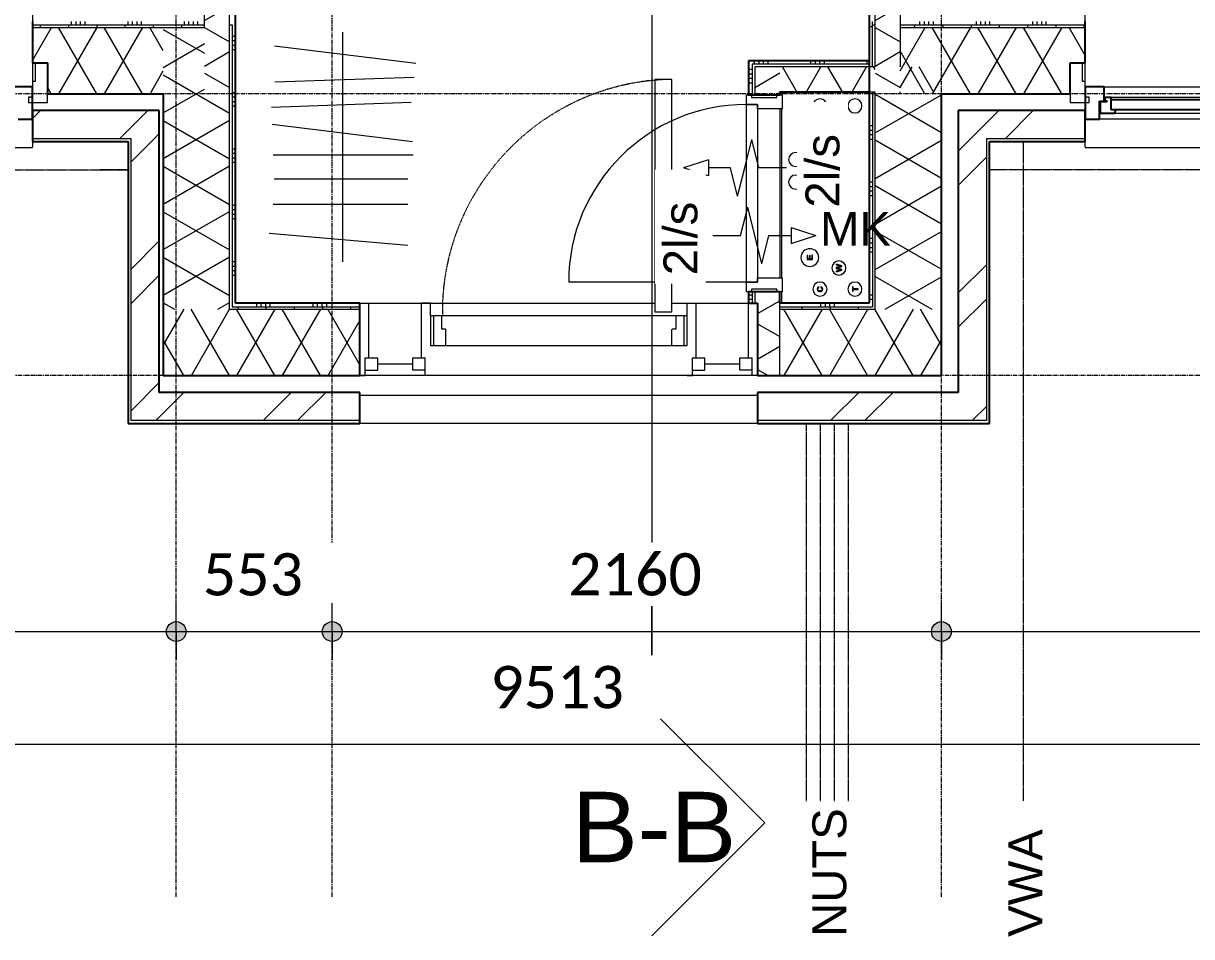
# Model space of a CAD drawing. Header units: millimetres. Extents: x -8591 to 7092, y -1621 to 14390.
# Drawn here: x -2161 to 1981, y -1130 to 2110 of the extents above; entities that cross this region are included whole.
import ezdxf

# ---------------------------------------------------------------- set-up
doc = ezdxf.new("R2010")
doc.units = ezdxf.units.MM
for name, pattern in [('Dash 1_1_', [2, 1, -1]), ('dash-dash', [6, 3, -1, 1, -1]), ('grid', [24, 15, -3, 3, -3])]:
    doc.linetypes.add(name, pattern=pattern)
for name, color, linetype, lineweight in [('A-ANNO-DIMS', 211, 'Continuous', 9), ('A-ANNO-DIMS-100', 211, 'Continuous', 9), ('A-ANNO-NOTE', 131, 'Continuous', 9), ('A-DETL', 90, 'Continuous', 9), ('A-DETL-GENF', 92, 'Continuous', 9), ('A-DOOR', 31, 'Continuous', 9), ('A-FLOR', 192, 'Continuous', 9), ('A-GENM', 13, 'Continuous', 9), ('A-GLAZ', 151, 'Continuous', 9), ('A-WALL', 113, 'Continuous', 9), ('A-WALL-PATT', 111, 'Continuous', 25), ('E-ELEC-FIXT', 91, 'Continuous', 9), ('G-ANNO-SYMB', 111, 'Continuous', 9), ('G-ANNO-TEXT', 231, 'Continuous', 9), ('I-WALL', 2, 'Continuous', 9), ('S-GRID', 1, 'Continuous', 9)]:
    doc.layers.add(name, color=color, linetype=linetype, lineweight=lineweight)
doc.styles.add('Arial', font='arial.ttf', dxfattribs={"height": 250})
doc.styles.add('Arial_3', font='arial.ttf', dxfattribs={"height": 120})
doc.styles.add('Calibri', font='calibri.ttf', dxfattribs={"height": 150})
doc.dimstyles.new('00_BR_maatvoering_1_5mm', dxfattribs={"dimscale": 304.8, "dimtxt": 176.602264, "dimasz": 0.918635, "dimexe": 0.328084, "dimexo": 0.0625, "dimgap": 0.229659, "dimtad": 1, "dimdec": 0, "dimzin": 0, "dimdsep": 46, "dimtxsty": 'Calibri', "dimblk1": 'DOTSMALL', "dimblk2": 'DOTSMALL', "dimsah": 1, "dimcen": 0.09, "dimdle": 0.328084, "dimazin": 0, "dimtfac": 1, "dimtdec": 4, "dimtix": 1, "dimtmove": 0, "dimatfit": 3, "dimfxl": 0.328084, "dimfxlon": 1, "dimtvp": 1, "dimtfill": 1, "dimtolj": 1, "dimtzin": 0, "dimarcsym": 2})
pattern_1 = [(90, (0, 0), (-100, 6e-15), [])]
pattern_2 = [(45, (0, 0), (-251.447, 251.447), []), (45, (0, 381), (-251.447, 251.447), [])]

# ---------------------------------------------------------------- blocks, each defined once
blk = doc.blocks.new('60_VWS_meterkastplaat - meterkastplaat 750x310 rechts-450842-Begane grond')
at = {"layer": 'E-ELEC-FIXT'}
for p, q in [((-335, 155), (-375, 155)), ((315, 155), (-285, 155)), ((375, 155), (365, 155)), ((-205.2, 64.9), (-219.4, 64.9)), ((-219.4, 64.9), (-219.4, 45.2)), ((-219.4, 45.2), (-204.9, 45.2)), ((-216.9, 56.6), (-216.9, 62.4)), ((-216.9, 62.4), (-205.2, 62.4)), ((-205.8, 56.6), (-216.9, 56.6)), ((-216.9, 47.6), (-216.9, 54.1)), ((-216.9, 54.1), (-205.8, 54.1)), ((-204.9, 47.6), (-216.9, 47.6)), ((-205.8, 54.1), (-205.8, 56.6)), ((-205.2, 62.4), (-205.2, 64.9)), ((-204.9, 45.2), (-204.9, 47.6)), ((-332.7, 24.6), (-333.8, 19.3)), ((-333.8, 19.3), (-332.8, 14)), ((-332.8, 14), (-329.8, 10.3)), ((-329.4, 28.1), (-332.7, 24.6)), ((-331.4, 19.3), (-330.7, 23)), ((-330.6, 15.1), (-331.4, 19.3)), ((-330.7, 23), (-328.6, 25.8)), ((-328.3, 12.3), (-330.6, 15.1)), ((-329.8, 10.3), (-324.7, 9)), ((-324.6, 29.3), (-329.4, 28.1)), ((-328.6, 25.8), (-324.7, 26.8)), ((-324.9, 11.5), (-328.3, 12.3)), ((-321.2, 12.7), (-324.9, 11.5)), ((-324.7, 26.8), (-321.4, 25.9)), ((-324.7, 9), (-319.5, 10.7)), ((-319.7, 27.8), (-324.6, 29.3)), ((-321.4, 25.9), (-319.4, 22.9)), ((-319.1, 16.3), (-321.2, 12.7)), ((-316.9, 23.4), (-319.7, 27.8)), ((-319.5, 10.7), (-316.6, 15.7)), ((-319.4, 22.9), (-316.9, 23.4)), ((-316.6, 15.7), (-319.1, 16.3)), ((-260.8, -38.6), (-263.4, -38.6)), ((-263.4, -38.6), (-258, -58.3)), ((-257.7, -51.5), (-260.8, -38.6)), ((-251.8, -38.6), (-255.7, -52)), ((-248.2, -38.6), (-251.8, -38.6)), ((-250.7, -43.5), (-250, -41)), ((-250, -41), (-249.3, -43.1)), ((-245.3, -48.3), (-248.2, -38.6)), ((-239.1, -38.6), (-242.3, -51.7)), ((-242, -58.3), (-236.6, -38.6)), ((-236.6, -38.6), (-239.1, -38.6)), ((-258, -58.3), (-255, -58.3)), ((-256.7, -55.5), (-257.7, -51.5)), ((-255.7, -52), (-256.7, -55.5)), ((-255, -58.3), (-250.7, -43.5)), ((-249.3, -43.1), (-244.6, -58.3)), ((-243.2, -55.5), (-245.3, -48.3)), ((-244.6, -58.3), (-242, -58.3)), ((-242.3, -51.7), (-243.2, -55.5)), ((-317.3, -96.4), (-332.6, -96.4)), ((-332.6, -96.4), (-332.6, -98.9)), ((-332.6, -98.9), (-326.2, -98.9)), ((-326.2, -98.9), (-326.2, -116.1)), ((-326.2, -116.1), (-323.7, -116.1)), ((-323.7, -116.1), (-323.7, -98.9)), ((-323.7, -98.9), (-317.3, -98.9)), ((-317.3, -98.9), (-317.3, -96.4))]:
    blk.add_line(p, q, dxfattribs=at)
for centre, radius, start, end in [((55, 105), 25, 0, 180), ((135, 105), 25, 0, 180), ((-213, 55), 31.5, 0, 180), ((55, 105), 25, 180, 0), ((135, 105), 25, 180, 0), ((213, 55), 31.5, 0, 180), ((-325, 19), 25, 0, 180), ((-213, 55), 31.5, 180, 0), ((213, 55), 31.5, 180, 0), ((325, 19), 25, 0, 180), ((-325, 19), 25, 180, 0), ((325, 19), 25, 180, 0), ((-250, -48), 25, 0, 180), ((250, -48), 25, 0, 180), ((-325, -105), 25, 0, 180), ((-250, -48), 25, 180, 0), ((250, -48), 25, 180, 0), ((325, -105), 25, 0, 180), ((-325, -105), 25, 180, 0), ((325, -105), 25, 180, 0)]:
    blk.add_arc(centre, radius, start, end, dxfattribs=at)
blk = doc.blocks.new('Doors_Door-sets_Swedoor_JELD-WEN_Exterior_Classic_Scott_Single_Outswing_2_0 - 888 x 2080 mm - M9 x M21-1435707-Begane grond')
at = {"layer": 'A-DETL-GENF', "lineweight": 18}
for p, q in [((400.6, 922.7), (340.6, 922.7)), ((340.6, 922.7), (340.6, 97.7)), ((400.6, 97.7), (400.6, 922.7)), ((-417, 83.3), (-442, 83.3)), ((417, 83.3), (-417, 83.3)), ((340.6, 97.7), (400.6, 97.7)), ((442, 83.3), (417, 83.3)), ((-444, 81.3), (-444, -19.7)), ((-415, 36.3), (-415, 81.3)), ((415, 81.3), (415, 36.3)), ((444, -19.7), (444, 81.3)), ((-402, 36.3), (-415, 36.3)), ((-400, -19.7), (-400, 34.3)), ((400, 34.3), (400, -19.7)), ((415, 36.3), (402, 36.3)), ((-442, -21.7), (-402, -21.7)), ((-417, -21.7), (417, -21.7)), ((402, -21.7), (442, -21.7))]:
    blk.add_line(p, q, dxfattribs=at)
at = {"layer": 'A-DETL-GENF', "linetype": 'Dash 1_1_'}
blk.add_arc((413.6, 96.3), 826.5, 90.9012, 180.9012, dxfattribs=at)
at = {"layer": 'A-DETL-GENF', "lineweight": 18}
for centre, start, end in [((-442, 81.3), 90, 180), ((-417, 81.3), 0, 90), ((417, 81.3), 90, 180), ((442, 81.3), 0, 90), ((-402, 34.3), 0, 90), ((402, 34.3), 90, 180), ((-442, -19.7), 180, 270), ((-402, -19.7), 270, 360), ((402, -19.7), 180, 270), ((442, -19.7), 270, 360)]:
    blk.add_arc(centre, 2, start, end, dxfattribs=at)
at = {"layer": 'A-DOOR', "lineweight": 18}
for p, q in [((-444, 83.3), (-455, 83.3)), ((-455, 83.3), (-455, -21.7)), ((-444, 81.3), (-444, 83.3)), ((455, 83.3), (444, 83.3)), ((444, 83.3), (444, 81.3)), ((455, -21.7), (455, 83.3)), ((-455, -21.7), (-444, -21.7)), ((-444, -21.7), (-444, -19.7)), ((444, -19.7), (444, -21.7)), ((444, -21.7), (455, -21.7))]:
    blk.add_line(p, q, dxfattribs=at)
blk = doc.blocks.new('M_Fixed - 250 x 2090mm-1435706-Begane grond')
at = {"layer": 'A-GLAZ', "lineweight": 18}
for p, q in [((-125, 115.25), (-93, 115.25)), ((-93, -78.25), (-93, 115.25)), ((93, -78.25), (93, 115.25)), ((125, 115.25), (93, 115.25)), ((-106, -141.25), (-106, -78.25)), ((-106, -78.25), (-62, -78.25)), ((-62, -122.25), (-62, -78.25)), ((62, -78.25), (106, -78.25)), ((62, -122.25), (62, -78.25)), ((106, -141.25), (106, -78.25)), ((-106, -122.25), (-62, -122.25)), ((-62, -100.25), (62, -100.25)), ((106, -122.25), (62, -122.25)), ((-125, -141.25), (-106, -141.25)), ((123.88, -141.25), (106, -141.25))]:
    blk.add_line(p, q, dxfattribs=at)
blk = doc.blocks.new('32_EA_binnenkozijn_hardhout_deurzonderbovenlicht - 700x2730-1525543-Begane grond')
at = {"layer": 'A-DOOR', "lineweight": 18}
for p, q in [((-335, 63.2), (-285, 63.2)), ((-335, 55.3), (-335, 63.2)), ((-325, 45.3), (-335, 45.3)), ((-325, -45.3), (-325, 45.3)), ((-285, 63.2), (-285, -23.3)), ((315, -23.3), (315, 63.2)), ((315, 63.2), (365, 63.2)), ((355, 45.3), (355, -45.3)), ((365, 45.3), (355, 45.3)), ((365, 63.2), (365, 55.3)), ((-300, -23.3), (330, -23.3)), ((-300, -63.3), (-300, -23.3)), ((-300, -23.3), (-300, -63.3)), ((-285, -23.3), (-300, -23.3)), ((330, -23.3), (315, -23.3)), ((330, -23.3), (330, -63.3)), ((330, -63.3), (330, -23.3)), ((-335, -45.3), (-325, -45.3)), ((-335, -63.3), (-335, -55.2)), ((-300, -63.3), (-335, -63.3)), ((330, -63.3), (-300, -63.3)), ((365, -63.3), (330, -63.3)), ((355, -45.3), (365, -45.3)), ((365, -55.2), (365, -63.3))]:
    blk.add_line(p, q, dxfattribs=at)
at = {"layer": 'A-DOOR'}
blk.add_line((330, -63.3), (330, -693.3), dxfattribs=at)
blk.add_arc((330, -63.3), 630, 180, 270, dxfattribs=at)
blk = doc.blocks.new('41_ISR_lb_vebo_waterslag_10_graden - WS60 160-1703960-Begane grond')
at = {"layer": 'A-GENM'}
for p, q in [((900, 160), (0, 160)), ((0, 160), (0, 155.9)), ((0, 139), (0, 155.9)), ((900, 155.9), (900, 160)), ((900, 155.9), (900, 139))]:
    blk.add_line(p, q, dxfattribs=at)
blk = doc.blocks.new('GLAS_COMPONENT_TYPE_A - GLAS_COMPONENT_TYPE_A-2988708-Begane grond')
at = {"layer": 'A-GLAZ', "lineweight": 25}
for p, q in [((-358, 0), (-358, 36)), ((-358, 36), (358, 36)), ((358, 0), (-358, 0)), ((358, 36), (358, 0))]:
    blk.add_line(p, q, dxfattribs=at)
blk = doc.blocks.new('41_ISR_lb_vebo_waterslag_10_graden - WS60 160-1704642-Begane grond')
at = {"layer": 'A-GENM'}
for p, q in [((0, -155.9), (0, -139)), ((0, -155.9), (0, -160)), ((0, -160), (900, -160)), ((900, -139), (900, -155.9)), ((900, -160), (900, -155.9))]:
    blk.add_line(p, q, dxfattribs=at)
blk = doc.blocks.new('42_ISR_lb_vensterbank - 42_ISR_lb_vensterbank 280-1707394-Begane grond')
at = {"layer": 'A-GENM'}
for p, q in [((900, 280), (0, 280)), ((0, 280), (0, 265)), ((0, 232.5), (0, 265)), ((900, 265), (900, 280)), ((900, 265), (900, 232.5)), ((0, 19), (0, 85)), ((900, 85), (900, 19))]:
    blk.add_line(p, q, dxfattribs=at)
blk = doc.blocks.new('Section - gesloten pijl _ viewname _ sheetnumber-464714-Begane grond')
at = {"layer": 'G-ANNO-SYMB'}
for p, q in [((-4, 4), (-8, 0)), ((0, 0), (-4, 4)), ((0, 0), (5, 0))]:
    blk.add_line(p, q, dxfattribs=at)
blk = doc.blocks.new('DIMBLOCK1-Begane grond')
at = {"layer": 'A-ANNO-DIMS-100'}
h = blk.add_hatch(color=256, dxfattribs=at)
edge = h.paths.add_edge_path()
edge.add_arc((-5019.2, -47.8), 35, 0, 360)
h = blk.add_hatch(color=256, dxfattribs=at)
edge = h.paths.add_edge_path()
edge.add_arc((-1619.3, -47.8), 35, 0, 360)
for p, q in [((-5019.2, -47.8), (-5019.2, 52.2)), ((-1619.3, -47.8), (-1619.3, 52.2)), ((-5119.2, -47.8), (-1619.3, -47.8)), ((-5019.2, -47.8), (-5019.2, -147.8)), ((-1619.3, -47.8), (-1619.3, -147.8))]:
    blk.add_line(p, q, dxfattribs=at)
for centre in [(-5019.2, -47.8), (-1619.3, -47.8)]:
    blk.add_circle(centre, 35, dxfattribs=at)
at = {"layer": 'A-ANNO-DIMS-100', "color": 0, "insert": (-3562.4, 230.1), "char_height": 150, "width": 583.656, "attachment_point": 1, "line_spacing_factor": 1.158048, "style": 'Calibri', "bg_fill": 3, "box_fill_scale": 1.25, "bg_fill_color": 256, "bg_fill_true_color": 13158600, "bg_fill_transparency": 0}
blk.add_mtext('3400', dxfattribs=at)
blk = doc.blocks.new('_DotSmall')
at = {"color": 0, "linetype": 'ByBlock', "const_width": 0.5}
blk.add_lwpolyline([(-0.0625, 0, 1), (0.0625, 0, 1)], format="xyb", close=True, dxfattribs=at)
blk = doc.blocks.new('DIMBLOCK2-Begane grond')
at = {"layer": 'A-ANNO-DIMS-100'}
h = blk.add_hatch(color=256, dxfattribs=at)
edge = h.paths.add_edge_path()
edge.add_arc((-1619.3, -47.8), 35, 0, 360)
h = blk.add_hatch(color=256, dxfattribs=at)
edge = h.paths.add_edge_path()
edge.add_arc((-1066.3, -47.8), 35, 0, 360)
for p, q in [((-1619.3, -47.8), (-1619.3, 52.2)), ((-1066.3, -47.8), (-1066.3, 52.2)), ((-1619.3, -47.8), (-1066.3, -47.8)), ((-1619.3, -47.8), (-1619.3, -147.8)), ((-1066.3, -47.8), (-1066.3, -147.8))]:
    blk.add_line(p, q, dxfattribs=at)
for centre in [(-1619.3, -47.8), (-1066.3, -47.8)]:
    blk.add_circle(centre, 35, dxfattribs=at)
at = {"layer": 'A-ANNO-DIMS-100', "color": 0, "insert": (-1525.2, 230.1), "char_height": 150, "width": 437.742, "attachment_point": 1, "line_spacing_factor": 1.158048, "style": 'Calibri', "bg_fill": 3, "box_fill_scale": 1.25, "bg_fill_color": 256, "bg_fill_true_color": 13158600, "bg_fill_transparency": 0}
blk.add_mtext('553', dxfattribs=at)
blk = doc.blocks.new('DIMBLOCK3-Begane grond')
at = {"layer": 'A-ANNO-DIMS-100'}
h = blk.add_hatch(color=256, dxfattribs=at)
edge = h.paths.add_edge_path()
edge.add_arc((-1066.3, -47.8), 35, 0, 360)
h = blk.add_hatch(color=256, dxfattribs=at)
edge = h.paths.add_edge_path()
edge.add_arc((1093.7, -47.8), 35, 0, 360)
for p, q in [((-1066.3, -47.8), (-1066.3, 52.2)), ((1093.7, -47.8), (1093.7, 52.2)), ((-1066.3, -47.8), (1093.7, -47.8)), ((-1066.3, -47.8), (-1066.3, -147.8)), ((1093.7, -47.8), (1093.7, -147.8))]:
    blk.add_line(p, q, dxfattribs=at)
for centre in [(-1066.3, -47.8), (1093.7, -47.8)]:
    blk.add_circle(centre, 35, dxfattribs=at)
at = {"layer": 'A-ANNO-DIMS-100', "color": 0, "insert": (-229.5, 230.1), "char_height": 150, "width": 583.656, "attachment_point": 1, "line_spacing_factor": 1.158048, "style": 'Calibri', "bg_fill": 3, "box_fill_scale": 1.25, "bg_fill_color": 256, "bg_fill_true_color": 13158600, "bg_fill_transparency": 0}
blk.add_mtext('2160', dxfattribs=at)
blk = doc.blocks.new('DIMBLOCK4-Begane grond')
at = {"layer": 'A-ANNO-DIMS-100'}
h = blk.add_hatch(color=256, dxfattribs=at)
edge = h.paths.add_edge_path()
edge.add_arc((1093.7, -47.8), 35, 0, 360)
h = blk.add_hatch(color=256, dxfattribs=at)
edge = h.paths.add_edge_path()
edge.add_arc((4493.7, -47.8), 35, 0, 360)
for p, q in [((1093.7, -47.8), (1093.7, 52.2)), ((4493.7, -47.8), (4493.7, 52.2)), ((1093.7, -47.8), (4593.7, -47.8)), ((1093.7, -47.8), (1093.7, -147.8)), ((4493.7, -47.8), (4493.7, -147.8))]:
    blk.add_line(p, q, dxfattribs=at)
for centre in [(1093.7, -47.8), (4493.7, -47.8)]:
    blk.add_circle(centre, 35, dxfattribs=at)
at = {"layer": 'A-ANNO-DIMS-100', "color": 0, "insert": (2550.5, 230.1), "char_height": 150, "width": 583.656, "attachment_point": 1, "line_spacing_factor": 1.158048, "style": 'Calibri', "bg_fill": 3, "box_fill_scale": 1.25, "bg_fill_color": 256, "bg_fill_true_color": 13158600, "bg_fill_transparency": 0}
blk.add_mtext('3400', dxfattribs=at)
blk = doc.blocks.new('DIMBLOCK5-Begane grond')
at = {"layer": 'A-ANNO-DIMS-100'}
h = blk.add_hatch(color=256, dxfattribs=at)
edge = h.paths.add_edge_path()
edge.add_arc((-5019.2, -447.8), 35, 0, 360)
h = blk.add_hatch(color=256, dxfattribs=at)
edge = h.paths.add_edge_path()
edge.add_arc((4493.7, -447.8), 35, 0, 360)
for p, q in [((-5019.2, -447.8), (-5019.2, -347.8)), ((4493.7, -447.8), (4493.7, -347.8)), ((-5119.2, -447.8), (4593.7, -447.8)), ((-5019.2, -447.8), (-5019.2, -547.8)), ((4493.7, -447.8), (4493.7, -547.8))]:
    blk.add_line(p, q, dxfattribs=at)
for centre in [(-5019.2, -447.8), (4493.7, -447.8)]:
    blk.add_circle(centre, 35, dxfattribs=at)
at = {"layer": 'A-ANNO-DIMS-100', "color": 0, "insert": (-505.9, -169.9), "char_height": 150, "width": 583.656, "attachment_point": 1, "line_spacing_factor": 1.158048, "style": 'Calibri', "bg_fill": 3, "box_fill_scale": 1.25, "bg_fill_color": 256, "bg_fill_true_color": 13158600, "bg_fill_transparency": 0}
blk.add_mtext('9513', dxfattribs=at)
blk = doc.blocks.new('61_EA_VENT_DEURDOORVOER1 - WCD 2-1511445-Begane grond')
at = {"layer": 'A-ANNO-NOTE'}
for p, q in [((0, 1.308), (0, 0.324)), ((0, 0.324), (-1.007, 0.073)), ((0, -0.178), (-1.007, 0.073)), ((1.007, -0.429), (0, -0.178)), ((1.007, -0.429), (0, -0.68)), ((0, -0.68), (0, -1.467)), ((-0.285, -1.467), (0, -2.343)), ((-0.285, -1.467), (0.285, -1.467)), ((0.285, -1.467), (0, -2.343))]:
    blk.add_line(p, q, dxfattribs=at)
blk = doc.blocks.new('61_EA_VENT_DEURDOORVOER1 - WCD 2-2542507-Begane grond')
at = {"layer": 'A-ANNO-NOTE'}
for p, q in [((-0.285, 1.467), (0, 2.343)), ((0.285, 1.467), (0, 2.343)), ((-0.285, 1.467), (0.285, 1.467)), ((0, 0.68), (0, 1.467)), ((1.007, 0.429), (0, 0.68)), ((1.007, 0.429), (0, 0.178)), ((0, 0.178), (-1.007, -0.073)), ((0, -0.324), (-1.007, -0.073)), ((0, -1.308), (0, -0.324))]:
    blk.add_line(p, q, dxfattribs=at)

msp = doc.modelspace()

# ---------------------------------------------------------------- hatches: boundary and pattern name
at = {"layer": 'A-WALL-PATT', "lineweight": 9}
h = msp.add_hatch(dxfattribs=at)
h.set_pattern_fill('FP_14', color=256, angle=60, style=0, pattern_type=2)
h.set_pattern_definition([(330, (-1541.01, 3400.87), (70, 121.244), []), (30, (-1541.01, 3400.87), (-70, 121.244), [])])
h.paths.add_polyline_path([(-1519.5, 1860.4), (-1430.5, 1860.4), (-1430.5, 4706.4), (-1519.5, 4706.4), (-1519.5, 2095.4)])
h = msp.add_hatch(dxfattribs=at)
h.set_pattern_fill('FP_16', color=256, angle=60, style=0, pattern_type=2)
h.set_pattern_definition([(330, (837.2, 3400.88), (70, 121.244), []), (30, (837.2, 3400.88), (-70, 121.244), [])])
h.paths.add_polyline_path([(947.7, 1860.4), (947.7, 4706.4), (858.7, 4706.4), (858.7, 1860.4), (878.5, 1860.4)])
h = msp.add_hatch(dxfattribs=at)
h.set_pattern_fill('FP_6', color=256, angle=-270, style=0, pattern_type=2)
h.set_pattern_definition([(270, (-3342.37, 2116.88), (200, -3e-13), []), (270, (-3358.37, 2116.88), (200, -3e-13), []), (270, (-3374.37, 2116.88), (200, -3e-13), []), (270, (-3390.37, 2116.88), (200, -3e-13), [])])
h.paths.add_polyline_path([(-1430.5, 2104.4), (-1421.5, 2104.4), (-1421.5, 2116.9), (-1430.5, 2116.9)])
h.paths.add_polyline_path([(-1665.5, 2104.4), (-1519.5, 2104.4), (-1519.5, 2116.9), (-2129.2, 2116.9), (-2129.2, 2104.4), (-1896, 2104.4)])
h.paths.add_polyline_path([(-3356.2, 2104.4), (-3029.2, 2104.4), (-3029.2, 2116.9), (-3709.2, 2116.9), (-3709.2, 2104.4), (-3648.3, 2104.4)])
h.paths.add_polyline_path([(-4609.2, 2104.4), (-4609.2, 2116.9), (-4775.2, 2116.9), (-4775.2, 2104.4), (-4670.4, 2104.4)])
h = msp.add_hatch(dxfattribs=at)
h.set_pattern_fill('FP_36', color=256, angle=90, style=0, pattern_type=2)
h.set_pattern_definition([(180, (-1409, 1616.88), (-4e-13, -200), []), (180, (-1409, 1632.88), (-4e-13, -200), []), (180, (-1409, 1648.88), (-4e-13, -200), []), (180, (-1409, 1664.88), (-4e-13, -200), [])])
h.paths.add_polyline_path([(-1409, 1116.9), (-1409, 2116.9), (-1421.5, 2116.9), (-1421.5, 1116.9)])
h = msp.add_hatch(dxfattribs=at)
h.set_pattern_fill('FP_1', color=256, angle=-270, style=0, pattern_type=2)
h.set_pattern_definition([(270, (2665.47, 2116.87), (200, -3e-13), []), (270, (2649.47, 2116.87), (200, -3e-13), []), (270, (2633.47, 2116.87), (200, -3e-13), []), (270, (2617.47, 2116.87), (200, -3e-13), [])])
h.paths.add_polyline_path([(4249.7, 2104.4), (4249.7, 2116.9), (4083.7, 2116.9), (4083.7, 2104.4), (4237, 2104.4)])
h.paths.add_polyline_path([(3068.8, 2104.4), (3183.7, 2104.4), (3183.7, 2116.9), (2503.7, 2116.9), (2503.7, 2104.4), (2776.8, 2104.4)])
h.paths.add_polyline_path([(1316.5, 2104.4), (1603.7, 2104.4), (1603.7, 2116.9), (947.7, 2116.9), (947.7, 2104.4), (1024.5, 2104.4)])
h.paths.add_polyline_path([(858.7, 2104.4), (858.7, 2116.9), (837.2, 2116.9), (837.2, 2104.4), (849.7, 2104.4)])
h = msp.add_hatch(dxfattribs=at)
h.set_pattern_fill('FP_7', color=256, angle=-300, style=0, pattern_type=2)
h.set_pattern_definition([(240, (-3342.37, 2116.87), (121.244, -70), []), (300, (-3342.37, 2116.87), (121.244, 70), [])])
h.paths.add_polyline_path([(-1665.5, 1860.4), (-1665.5, 2095.4), (-2129.2, 2095.4), (-2129.2, 1969.4), (-2076.2, 1969.4), (-2076.2, 1860.4), (-1896, 1860.4)])
h.paths.add_polyline_path([(-3356.2, 1860.4), (-3082.2, 1860.4), (-3082.2, 1969.4), (-3029.2, 1969.4), (-3029.2, 2095.4), (-3709.2, 2095.4), (-3709.2, 1969.4), (-3656.2, 1969.4), (-3656.2, 1860.4), (-3648.3, 1860.4)])
h.paths.add_polyline_path([(-4662.2, 1860.4), (-4662.2, 1969.4), (-4609.2, 1969.4), (-4609.2, 2095.4), (-5019.2, 2095.4), (-5019.2, 1860.4), (-4670.4, 1860.4)])
h = msp.add_hatch(dxfattribs=at)
h.set_pattern_fill('FP_3', color=256, style=0, pattern_type=2)
h.set_pattern_definition(pattern_1)
h.paths.add_polyline_path([(-1603.9, 2095.4), (-1519.5, 2095.4), (-1519.5, 2104.4), (-2129.2, 2104.4), (-2129.2, 2095.4), (-1665.5, 2095.4)])
h.paths.add_polyline_path([(-3064.2, 2095.4), (-3029.2, 2095.4), (-3029.2, 2104.4), (-3709.2, 2104.4), (-3709.2, 2095.4), (-3356.2, 2095.4)])
h.paths.add_polyline_path([(-4784.2, 2095.4), (-4609.2, 2095.4), (-4609.2, 2104.4), (-4784.2, 2104.4)])
h = msp.add_hatch(dxfattribs=at)
h.set_pattern_fill('FP_37', color=256, angle=60, style=0, pattern_type=2)
h.set_pattern_definition([(150, (-1409.01, 1616.88), (-70, -121.244), []), (210, (-1409.01, 1616.88), (70, -121.244), [])])
h.paths.add_polyline_path([(-1665.5, 1095.4), (-1430.5, 1095.4), (-1430.5, 1860.4), (-1519.5, 1860.4), (-1519.5, 2095.4), (-1665.5, 2095.4), (-1665.5, 1116.9)])
h = msp.add_hatch(dxfattribs=at)
h.set_pattern_fill('FP_49', color=256, angle=90, style=0, pattern_type=2)
h.set_pattern_definition([(360, (837.2, 1547.12), (4e-13, 200), []), (360, (837.2, 1531.12), (4e-13, 200), []), (360, (837.2, 1515.12), (4e-13, 200), []), (360, (837.2, 1499.12), (4e-13, 200), [])])
h.paths.add_polyline_path([(849.7, 1116.9), (849.7, 1866.9), (837.2, 1866.9), (837.2, 1116.9)])
h.paths.add_polyline_path([(837.2, 1955.9), (849.7, 1955.9), (849.7, 2104.4), (837.2, 2104.4), (837.2, 1964.9)])
h = msp.add_hatch(dxfattribs=at)
h.set_pattern_fill('FP_3', color=256, style=0, pattern_type=2)
h.set_pattern_definition(pattern_1)
h.paths.add_polyline_path([(4258.7, 2095.4), (4258.7, 2104.4), (4083.7, 2104.4), (4083.7, 2095.4), (4237, 2095.4)])
h.paths.add_polyline_path([(3183.7, 2095.4), (3183.7, 2104.4), (2503.7, 2104.4), (2503.7, 2095.4), (3068.8, 2095.4)])
h.paths.add_polyline_path([(1603.7, 2095.4), (1603.7, 2104.4), (947.7, 2104.4), (947.7, 2095.4), (1316.5, 2095.4)])
h.paths.add_polyline_path([(849.7, 2095.4), (858.7, 2095.4), (858.7, 2104.4), (849.7, 2104.4)])
h = msp.add_hatch(dxfattribs=at)
h.set_pattern_fill('FP_2', color=256, angle=-300, style=0, pattern_type=2)
h.set_pattern_definition([(240, (2665.47, 2116.87), (121.244, -70), []), (300, (2665.47, 2116.87), (121.244, 70), [])])
h.paths.add_polyline_path([(4493.7, 1860.4), (4493.7, 2095.4), (4083.7, 2095.4), (4083.7, 1969.4), (4136.7, 1969.4), (4136.7, 1860.4), (4237, 1860.4)])
h.paths.add_polyline_path([(3068.8, 1860.4), (3130.7, 1860.4), (3130.7, 1969.4), (3183.7, 1969.4), (3183.7, 2095.4), (2503.7, 2095.4), (2503.7, 1969.4), (2556.7, 1969.4), (2556.7, 1860.4), (2776.8, 1860.4)])
h.paths.add_polyline_path([(1550.7, 1860.4), (1550.7, 1969.4), (1603.7, 1969.4), (1603.7, 2095.4), (947.7, 2095.4), (947.7, 1860.4), (1316.5, 1860.4)])
h = msp.add_hatch(dxfattribs=at)
h.set_pattern_fill('FP_39', color=256, angle=90, style=0, pattern_type=2)
h.set_pattern_definition([(360, (410.24, 1547.12), (4e-13, 200), []), (360, (410.24, 1531.12), (4e-13, 200), []), (360, (410.24, 1515.12), (4e-13, 200), []), (360, (410.24, 1499.12), (4e-13, 200), [])])
h.paths.add_polyline_path([(422.7, 1116.9), (422.7, 1156.9), (410.2, 1156.9), (410.2, 1116.9)])
h.paths.add_polyline_path([(422.7, 1856.9), (422.7, 1977.4), (410.2, 1977.4), (410.2, 1856.9)])
h = msp.add_hatch(dxfattribs=at)
h.set_pattern_fill('FP_41', color=256, angle=-270, style=0, pattern_type=2)
h.set_pattern_definition([(270, (678.97, 1977.37), (200, -3e-13), []), (270, (662.97, 1977.37), (200, -3e-13), []), (270, (646.97, 1977.37), (200, -3e-13), []), (270, (630.97, 1977.37), (200, -3e-13), [])])
h.paths.add_polyline_path([(431.7, 1964.9), (837.2, 1964.9), (837.2, 1977.4), (422.7, 1977.4), (422.7, 1964.9)])
h = msp.add_hatch(dxfattribs=at)
h.set_pattern_fill('FP_38', color=256, angle=60, style=0, pattern_type=2)
h.set_pattern_definition([(330, (410.24, 1547.13), (70, 121.244), []), (30, (410.24, 1547.13), (-70, 121.244), [])])
h.paths.add_polyline_path([(520.7, 860.4), (520.7, 1156.9), (431.7, 1156.9), (431.7, 1116.9), (442.2, 1116.9), (442.2, 860.4)])
h.paths.add_polyline_path([(440.4, 1856.9), (520.7, 1856.9), (520.7, 1955.9), (431.7, 1955.9), (431.7, 1856.9)])
h = msp.add_hatch(dxfattribs=at)
h.set_pattern_fill('FP_40', color=256, angle=-300, style=0, pattern_type=2)
h.set_pattern_definition([(240, (678.97, 1977.38), (121.244, -70), []), (300, (678.97, 1977.38), (121.244, 70), [])])
h.paths.add_polyline_path([(947.7, 1866.9), (1093.7, 1866.9), (1093.7, 1955.9), (947.7, 1955.9)])
h.paths.add_polyline_path([(858.7, 1866.9), (858.7, 1955.9), (520.7, 1955.9), (520.7, 1866.9), (849.7, 1866.9)])
h = msp.add_hatch(dxfattribs=at)
h.set_pattern_fill('FP_48', color=256, angle=60, style=0, pattern_type=2)
h.set_pattern_definition([(330, (837.2, 1547.12), (70, 121.244), []), (30, (837.2, 1547.12), (-70, 121.244), [])])
h.paths.add_polyline_path([(1024.5, 1095.4), (1093.7, 1095.4), (1093.7, 1860.4), (858.7, 1860.4), (858.7, 1095.4), (878.5, 1095.4)])
h = msp.add_hatch(dxfattribs=at)
h.set_pattern_fill('FP_12', color=256, style=0, pattern_type=2)
h.set_pattern_definition(pattern_2)
h.paths.add_polyline_path([(-1679.3, 1700.4), (-1679.3, 1800.4), (-2129.2, 1800.4), (-2129.2, 1700.4), (-1779.3, 1700.4)])
h.paths.add_polyline_path([(-3064.2, 1700.4), (-3029.2, 1700.4), (-3029.2, 1800.4), (-3709.2, 1800.4), (-3709.2, 1700.4), (-3356.2, 1700.4)])
h.paths.add_polyline_path([(-4816.5, 1700.4), (-4609.2, 1700.4), (-4609.2, 1800.4), (-5189.2, 1800.4), (-5189.2, 1700.4), (-5108.5, 1700.4)])
h = msp.add_hatch(dxfattribs=at)
h.set_pattern_fill('FP_12', color=256, style=0, pattern_type=2)
h.set_pattern_definition(pattern_2)
h.paths.add_polyline_path([(1153.7, 800.4), (1253.7, 800.4), (1253.7, 1800.4), (1153.7, 1800.4), (1153.7, 953.3)])
h = msp.add_hatch(dxfattribs=at)
h.set_pattern_fill('FP_12', color=256, style=0, pattern_type=2)
h.set_pattern_definition(pattern_2)
h.paths.add_polyline_path([(4529, 1700.4), (4553.7, 1700.4), (4553.7, 1800.4), (4083.7, 1800.4), (4083.7, 1700.4), (4237, 1700.4)])
h.paths.add_polyline_path([(3183.7, 1700.4), (3183.7, 1800.4), (2503.7, 1800.4), (2503.7, 1700.4), (3068.8, 1700.4)])
h.paths.add_polyline_path([(1603.7, 1700.4), (1603.7, 1800.4), (1253.7, 1800.4), (1253.7, 1700.4), (1316.5, 1700.4)])
h = msp.add_hatch(dxfattribs=at)
h.set_pattern_fill('FP_12', color=256, style=0, pattern_type=2)
h.set_pattern_definition(pattern_2)
h.paths.add_polyline_path([(-1679.3, 700.4), (-1679.3, 1700.4), (-1779.3, 1700.4), (-1779.3, 700.4)])
h = msp.add_hatch(dxfattribs=at)
h.set_pattern_fill('FP_5', color=256, angle=-300, style=0, pattern_type=2)
h.set_pattern_definition([(240, (-285.9, 1116.87), (121.244, -70), []), (300, (-285.9, 1116.87), (121.244, 70), [])])
h.paths.add_polyline_path([(1093.7, 860.4), (1093.7, 1095.4), (520.7, 1095.4), (520.7, 860.4)])
h.paths.add_polyline_path([(-967.8, 860.4), (-967.8, 1095.4), (-1665.5, 1095.4), (-1665.5, 860.4)])
h = msp.add_hatch(dxfattribs=at)
h.set_pattern_fill('FP_3', color=256, style=0, pattern_type=2)
h.set_pattern_definition(pattern_1)
h.paths.add_polyline_path([(732.4, 1095.4), (858.7, 1095.4), (858.7, 1104.4), (520.7, 1104.4), (520.7, 1095.4), (586.4, 1095.4)])
h.paths.add_polyline_path([(-967.8, 1095.4), (-967.8, 1104.4), (-1430.5, 1104.4), (-1430.5, 1095.4), (-1019.9, 1095.4)])
h = msp.add_hatch(dxfattribs=at)
h.set_pattern_fill('FP_4', color=256, angle=-270, style=0, pattern_type=2)
h.set_pattern_definition([(270, (-285.9, 1116.88), (200, -3e-13), []), (270, (-301.9, 1116.88), (200, -3e-13), []), (270, (-317.9, 1116.88), (200, -3e-13), []), (270, (-333.9, 1116.88), (200, -3e-13), [])])
h.paths.add_polyline_path([(732.4, 1104.4), (849.7, 1104.4), (849.7, 1116.9), (520.7, 1116.9), (520.7, 1104.4), (659.4, 1104.4)])
h.paths.add_polyline_path([(-1019.9, 1104.4), (-967.8, 1104.4), (-967.8, 1116.9), (-1421.5, 1116.9), (-1421.5, 1104.4)])
h = msp.add_hatch(dxfattribs=at)
h.set_pattern_fill('FP_12', color=256, style=0, pattern_type=2)
h.set_pattern_definition(pattern_2)
h.paths.add_polyline_path([(1253.7, 700.4), (1253.7, 800.4), (442.2, 800.4), (442.2, 700.4)])
h.paths.add_polyline_path([(-967.8, 700.4), (-967.8, 800.4), (-1679.3, 800.4), (-1679.3, 700.4)])

# ---------------------------------------------------------------- linework, layer by layer
at = {"layer": 'A-DETL'}
for p, q in [((-1029.2, 2078.5), (-1029.2, 1263.5)), ((-769.2, 1968), (-1270.4, 2029.5)), ((-775.3, 1918.4), (-1270, 1901.1)), ((-786.3, 1829), (-1281, 1811.8)), ((-1278.9, 1751.8), (-781.4, 1690.7)), ((-779.7, 1642.2), (-1275, 1642.2)), ((-797.9, 1556.7), (-1272.1, 1556.7)), ((-797.9, 1466.7), (-1275, 1466.7)), ((-797.9, 1321.7), (-1289.2, 1364.7))]:
    msp.add_line(p, q, dxfattribs=at)
at = {"layer": 'A-DETL', "linetype": 'dash-dash'}
for p, q in [((1383.7, 1690.4), (1383.7, -649.6)), ((-4867.7, 1590.4), (-1789.3, 1590.4)), ((-1789.3, 1590.4), (-1889.3, 1590.4)), ((4342.2, 1590.4), (1263.7, 1590.4)), ((613.7, 690.4), (613.7, -649.6)), ((663.7, 690.4), (663.7, -649.6)), ((713.7, 690.4), (713.7, -649.6)), ((763.7, 690.4), (763.7, -649.6))]:
    msp.add_line(p, q, dxfattribs=at)
at = {"layer": 'A-FLOR'}
for p, q in [((-967.8, 1116.9), (-718.8, 1116.9)), ((-718.8, 1116.9), (-718.8, 1071.9)), ((192.2, 1071.9), (192.2, 1116.9)), ((192.2, 1116.9), (410.2, 1116.9)), ((-706.8, 1071.9), (-704.8, 1071.9)), ((179.2, 1071.9), (181.2, 1071.9))]:
    msp.add_line(p, q, dxfattribs=at)
at = {"layer": 'A-GENM'}
for p, q in [((-2076.2, 1969.4), (-2119.2, 1969.4)), ((-2119.2, 1969.4), (-2119.2, 1903.4)), ((-2076.2, 1829.4), (-2076.2, 1969.4)), ((1550.7, 1969.4), (1550.7, 1829.4)), ((1593.7, 1969.4), (1550.7, 1969.4)), ((1593.7, 1903.4), (1593.7, 1969.4)), ((-2119.2, 1903.4), (-2129.2, 1903.4)), ((-2129.2, 1903.4), (-2129.2, 1848.4)), ((1603.7, 1903.4), (1593.7, 1903.4)), ((1603.7, 1848.4), (1603.7, 1903.4)), ((1670.7, 1884.4), (2436.7, 1884.4)), ((-2129.2, 1848.4), (-2143.2, 1848.4)), ((-2143.2, 1848.4), (-2143.2, 1829.4)), ((-2143.2, 1829.4), (-2076.2, 1829.4)), ((1550.7, 1829.4), (1617.7, 1829.4)), ((1617.7, 1848.4), (1603.7, 1848.4)), ((1617.7, 1829.4), (1617.7, 1848.4)), ((1679.7, 1834.4), (1670.7, 1834.4)), ((2411.7, 1847.4), (1695.7, 1847.4)), ((1708.3, 1791.4), (2399.1, 1791.4)), ((2453.7, 1770.4), (1653.7, 1770.4))]:
    msp.add_line(p, q, dxfattribs=at)
at = {"layer": 'A-GENM', "lineweight": 25}
for p, q in [((-2129.2, 1884.4), (-2196.2, 1884.4)), ((-2129.2, 1770.4), (-2129.2, 1884.4)), ((1670.7, 1884.4), (1603.7, 1884.4)), ((1603.7, 1884.4), (1603.7, 1770.4)), ((1670.7, 1834.4), (1670.7, 1884.4)), ((1653.7, 1770.4), (1653.7, 1834.4)), ((1653.7, 1834.4), (1670.7, 1834.4)), ((1679.7, 1831.4), (1656.7, 1831.4)), ((1656.7, 1831.4), (1656.7, 1791.4)), ((1695.7, 1847.4), (1673.7, 1847.4)), ((1673.7, 1847.4), (1673.7, 1835.4)), ((1673.7, 1835.4), (1679.7, 1835.4)), ((1679.7, 1835.4), (1679.7, 1831.4)), ((1695.7, 1839.3), (1695.7, 1847.4)), ((1656.7, 1791.4), (1708.3, 1791.4)), ((1708.3, 1791.4), (1712.7, 1803.4)), ((-2179.2, 1770.4), (-2129.2, 1770.4)), ((1603.7, 1770.4), (1653.7, 1770.4))]:
    msp.add_line(p, q, dxfattribs=at)
at = {"layer": 'A-WALL'}
for p, q in [((-1519.5, 2095.4), (-1519.5, 4795.4)), ((-1430.5, 1095.4), (-1430.5, 4706.4)), ((858.7, 1955.9), (858.7, 3356.4)), ((947.7, 2906.4), (947.7, 1955.9)), ((-2129.2, 2104.4), (-1519.5, 2104.4)), ((-2129.2, 2095.4), (-1519.5, 2095.4)), ((-1430.5, 2104.4), (-1421.5, 2104.4)), ((-1421.5, 2104.4), (-1421.5, 1104.4)), ((849.7, 2104.4), (858.7, 2104.4)), ((849.7, 1955.9), (849.7, 2104.4)), ((947.7, 2104.4), (1603.7, 2104.4)), ((947.7, 2095.4), (1603.7, 2095.4)), ((422.7, 1964.9), (422.7, 1856.9)), ((837.2, 1964.9), (422.7, 1964.9)), ((431.7, 1955.9), (431.7, 1856.9)), ((858.7, 1955.9), (431.7, 1955.9)), ((837.2, 1866.9), (858.7, 1866.9)), ((849.7, 1866.9), (849.7, 1104.4)), ((858.7, 1095.4), (858.7, 1866.9)), ((947.7, 1860.4), (947.7, 1866.9)), ((-1779.3, 1700.4), (-2129.2, 1700.4)), ((-1779.3, 700.4), (-1779.3, 1700.4)), ((1253.7, 1700.4), (1253.7, 700.4)), ((1603.7, 1700.4), (1253.7, 1700.4)), ((422.7, 1156.9), (422.7, 1116.9)), ((431.7, 1156.9), (431.7, 1116.9)), ((-1430.5, 1095.4), (-967.8, 1095.4)), ((-1421.5, 1104.4), (-967.8, 1104.4)), ((520.7, 860.4), (520.7, 1116.9)), ((520.7, 1104.4), (849.7, 1104.4)), ((520.7, 1095.4), (858.7, 1095.4)), ((-967.8, 790.4), (442.2, 790.4)), ((-967.8, 700.4), (-1779.3, 700.4)), ((442.2, 690.4), (-967.8, 690.4)), ((1253.7, 700.4), (442.2, 700.4))]:
    msp.add_line(p, q, dxfattribs=at)
at = {"layer": 'A-WALL', "lineweight": 25}
for p, q in [((-1679.3, 1800.4), (-2129.2, 1800.4)), ((-2129.2, 1800.4), (-2129.2, 1690.4)), ((-1679.3, 800.4), (-1679.3, 1800.4)), ((1153.7, 1800.4), (1153.7, 800.4)), ((1603.7, 1800.4), (1153.7, 1800.4)), ((1603.7, 1690.4), (1603.7, 1800.4)), ((-2129.2, 1690.4), (-1789.3, 1690.4)), ((-1789.3, 1690.4), (-1789.3, 690.4)), ((1263.7, 690.4), (1263.7, 1690.4)), ((1263.7, 1690.4), (1603.7, 1690.4)), ((-967.8, 800.4), (-1679.3, 800.4)), ((-967.8, 690.4), (-967.8, 800.4)), ((1153.7, 800.4), (442.2, 800.4)), ((442.2, 800.4), (442.2, 690.4)), ((-1789.3, 690.4), (-967.8, 690.4)), ((442.2, 690.4), (1263.7, 690.4))]:
    msp.add_line(p, q, dxfattribs=at)
at = {"layer": 'G-ANNO-SYMB'}
msp.add_line((67.2, 13590.3), (67.2, -327.1), dxfattribs=at)
at = {"layer": 'I-WALL', "lineweight": 25}
for p, q in [((-1409, 1116.9), (-1409, 4684.9)), ((837.2, 4507.9), (837.2, 1116.9)), ((-2129.2, 2116.9), (-2129.2, 1969.4)), ((1603.7, 1969.4), (1603.7, 2116.9)), ((-2129.2, 1969.4), (-2076.2, 1969.4)), ((-2076.2, 1969.4), (-2076.2, 1860.4)), ((410.2, 1977.4), (410.2, 1856.9)), ((837.2, 1977.4), (410.2, 1977.4)), ((1550.7, 1860.4), (1550.7, 1969.4)), ((1550.7, 1969.4), (1603.7, 1969.4)), ((520.7, 1856.9), (520.7, 1866.9)), ((520.7, 1866.9), (837.2, 1866.9)), ((-2076.2, 1860.4), (-1665.5, 1860.4)), ((-1665.5, 1860.4), (-1665.5, 860.4)), ((410.2, 1856.9), (520.7, 1856.9)), ((1093.7, 1860.4), (1550.7, 1860.4)), ((1093.7, 860.4), (1093.7, 1860.4)), ((520.7, 1156.9), (410.2, 1156.9)), ((410.2, 1156.9), (410.2, 1116.9)), ((520.7, 1116.9), (520.7, 1156.9)), ((-967.8, 1116.9), (-1409, 1116.9)), ((-967.8, 860.4), (-967.8, 1116.9)), ((410.2, 1116.9), (442.2, 1116.9)), ((442.2, 1116.9), (442.2, 860.4)), ((837.2, 1116.9), (520.7, 1116.9)), ((-1665.5, 860.4), (-967.8, 860.4)), ((442.2, 860.4), (1093.7, 860.4))]:
    msp.add_line(p, q, dxfattribs=at)
at = {"layer": 'I-WALL'}
for p, q in [((520.7, 1806.9), (520.7, 1206.9)), ((-967.8, 1116.9), (77.8, 1116.9)), ((137.8, 1116.9), (192.2, 1116.9)), ((442.2, 860.4), (-967.8, 860.4))]:
    msp.add_line(p, q, dxfattribs=at)
at = {"layer": 'S-GRID', "linetype": 'grid'}
for p, q in [((-1066.3, -988.7), (-1066.3, 13256.3)), ((1093.7, -988.7), (1093.7, 13256.3)), ((-1619.3, -988.7), (-1619.3, 11986.3)), ((6521.6, 1860.4), (-7016.6, 1860.4)), ((6521.6, 860.4), (-7016.6, 860.4))]:
    msp.add_line(p, q, dxfattribs=at)

# ---------------------------------------------------------------- block references
at = {"layer": 'A-ANNO-NOTE', "xscale": 100, "yscale": 100, "zscale": 100, "rotation": 269.9999999999997}
msp.add_blockref('61_EA_VENT_DEURDOORVOER1 - WCD 2-1511445-Begane grond', (414.2, 1597.5), dxfattribs=at)
at = {"layer": 'A-DOOR'}
msp.add_blockref('Doors_Door-sets_Swedoor_JELD-WEN_Exterior_Classic_Scott_Single_Outswing_2_0 - 888 x 2080 mm - M9 x M21-1435707-Begane grond', (-262.8, 988.6), dxfattribs=at)
at = {"layer": 'A-DOOR', "rotation": 269.9999999999999}
msp.add_blockref('32_EA_binnenkozijn_hardhout_deurzonderbovenlicht - 700x2730-1525543-Begane grond', (465.5, 1521.9), dxfattribs=at)
at = {"layer": 'A-GENM'}
for name, p in [('42_ISR_lb_vensterbank - 42_ISR_lb_vensterbank 280-1707394-Begane grond', (-3029.2, 1884.4)), ('42_ISR_lb_vensterbank - 42_ISR_lb_vensterbank 280-1707394-Begane grond', (1603.7, 1884.4)), ('41_ISR_lb_vebo_waterslag_10_graden - WS60 160-1704642-Begane grond', (1603.7, 1829.4))]:
    msp.add_blockref(name, p, dxfattribs=at)
at = {"layer": 'A-GENM', "rotation": 180}
msp.add_blockref('41_ISR_lb_vebo_waterslag_10_graden - WS60 160-1703960-Begane grond', (-2129.2, 1829.4), dxfattribs=at)
at = {"layer": 'A-GLAZ'}
for name, p in [('GLAS_COMPONENT_TYPE_A - GLAS_COMPONENT_TYPE_A-2988708-Begane grond', (2053.7, 1803.4)), ('M_Fixed - 250 x 2090mm-1435706-Begane grond', (-842.8, 1001.6)), ('M_Fixed - 250 x 2090mm-1435706-Begane grond', (317.2, 1001.6))]:
    msp.add_blockref(name, p, dxfattribs=at)
at = {"layer": 'E-ELEC-FIXT', "rotation": 89.99999999999974}
msp.add_blockref('60_VWS_meterkastplaat - meterkastplaat 750x310 rechts-450842-Begane grond', (682.2, 1491.9), dxfattribs=at)
at = {"layer": 'G-ANNO-SYMB', "extrusion": (0, 0, -1), "xscale": 99.99999999999993, "yscale": 99.99999999999993, "zscale": 99.99999999999993, "rotation": 90.00000000000053}
msp.add_blockref('Section - gesloten pijl _ viewname _ sheetnumber-464714-Begane grond', (-67.2, -327.1), dxfattribs=at)

# ---------------------------------------------------------------- texts
at = {"layer": 'G-ANNO-SYMB', "insert": (-215.8, -616.4), "char_height": 250, "width": 705.485, "attachment_point": 1, "style": 'Arial'}
msp.add_mtext('B-B', dxfattribs=at)
at = {"layer": 'G-ANNO-TEXT', "color": 7, "insert": (663.4, 1440.8), "char_height": 120, "width": 328.692, "attachment_point": 1, "style": 'Arial_3'}
msp.add_mtext('MK', dxfattribs=at)
at = {"layer": 'G-ANNO-TEXT', "color": 7, "char_height": 120, "attachment_point": 1, "rotation": 90, "style": 'Arial_3'}
for s, insert, width in [('NUTS', (636.6, -1131.1), 577.215), ('VWA', (1331.6, -1131.1), 505.063)]:
    msp.add_mtext(s, dxfattribs=dict(at, insert=insert, width=width))

# ---------------------------------------------------------------- next in the draw order: texts
at = {"layer": 'A-ANNO-NOTE', "char_height": 120, "width": 344.726, "attachment_point": 1, "rotation": 90, "style": 'Arial_3', "bg_fill": 3, "box_fill_scale": 1.25, "bg_fill_color": 256, "bg_fill_true_color": 13158600, "bg_fill_transparency": 0}
for insert in [(612, 1456.2), (108.4, 1216.2)]:
    msp.add_mtext('2l/s', dxfattribs=dict(at, insert=insert))

# ---------------------------------------------------------------- next in the draw order: dimensions: what is measured, and where the dimension line sits
at = {"layer": 'A-ANNO-DIMS'}
dim = msp.add_linear_dim(base=(-1619.3, -47.8), p1=(-5019.2, 52.2), p2=(-1619.3, 52.2), dimstyle='00_BR_maatvoering_1_5mm', override={"dimpost": '<>', "dimfxl": 3399.975193}, dxfattribs=at)
dim.commit()
dim.dimension.update_dxf_attribs({"geometry": 'DIMBLOCK1-Begane grond', "text_midpoint": (-3319.2, 99.1)})

# ---------------------------------------------------------------- next in the draw order: block references
at = {"layer": 'A-ANNO-NOTE', "xscale": 100, "yscale": 100, "zscale": 100, "rotation": 270.0000000000002}
msp.add_blockref('61_EA_VENT_DEURDOORVOER1 - WCD 2-2542507-Begane grond', (414.2, 1357.5), dxfattribs=at)

# ---------------------------------------------------------------- next in the draw order: dimensions: what is measured, and where the dimension line sits
at = {"layer": 'A-ANNO-DIMS'}
dim = msp.add_linear_dim(base=(-1066.3, -47.8), p1=(-1619.3, 52.2), p2=(-1066.3, 52.2), dimstyle='00_BR_maatvoering_1_5mm', override={"dimpost": '<>', "dimfxl": 552.95}, dxfattribs=at)
dim.commit()
dim.dimension.update_dxf_attribs({"geometry": 'DIMBLOCK2-Begane grond', "text_midpoint": (-1342.8, 99.1)})

# ---------------------------------------------------------------- next in the draw order: dimensions: what is measured, and where the dimension line sits
dim = msp.add_linear_dim(base=(1093.7, -47.8), p1=(-1066.3, 52.2), p2=(1093.7, 52.2), dimstyle='00_BR_maatvoering_1_5mm', override={"dimpost": '<>', "dimfxl": 2160.009145}, dxfattribs=at)
dim.commit()
dim.dimension.update_dxf_attribs({"geometry": 'DIMBLOCK3-Begane grond', "text_midpoint": (13.7, 99.1)})

# ---------------------------------------------------------------- next in the draw order: dimensions: what is measured, and where the dimension line sits
dim = msp.add_linear_dim(base=(4493.7, -47.8), p1=(1093.7, 52.2), p2=(4493.7, 52.2), dimstyle='00_BR_maatvoering_1_5mm', override={"dimpost": '<>', "dimfxl": 3400.040855}, dxfattribs=at)
dim.commit()
dim.dimension.update_dxf_attribs({"geometry": 'DIMBLOCK4-Begane grond', "text_midpoint": (2793.7, 99.1)})

# ---------------------------------------------------------------- next in the draw order: dimensions: what is measured, and where the dimension line sits
dim = msp.add_linear_dim(base=(4493.7, -447.8), p1=(-5019.2, -347.8), p2=(4493.7, -347.8), dimstyle='00_BR_maatvoering_1_5mm', override={"dimpost": '<>', "dimfxl": 9512.975193}, dxfattribs=at)
dim.commit()
dim.dimension.update_dxf_attribs({"geometry": 'DIMBLOCK5-Begane grond', "text_midpoint": (-262.7, -300.9)})

doc.saveas('drawing.dxf')
